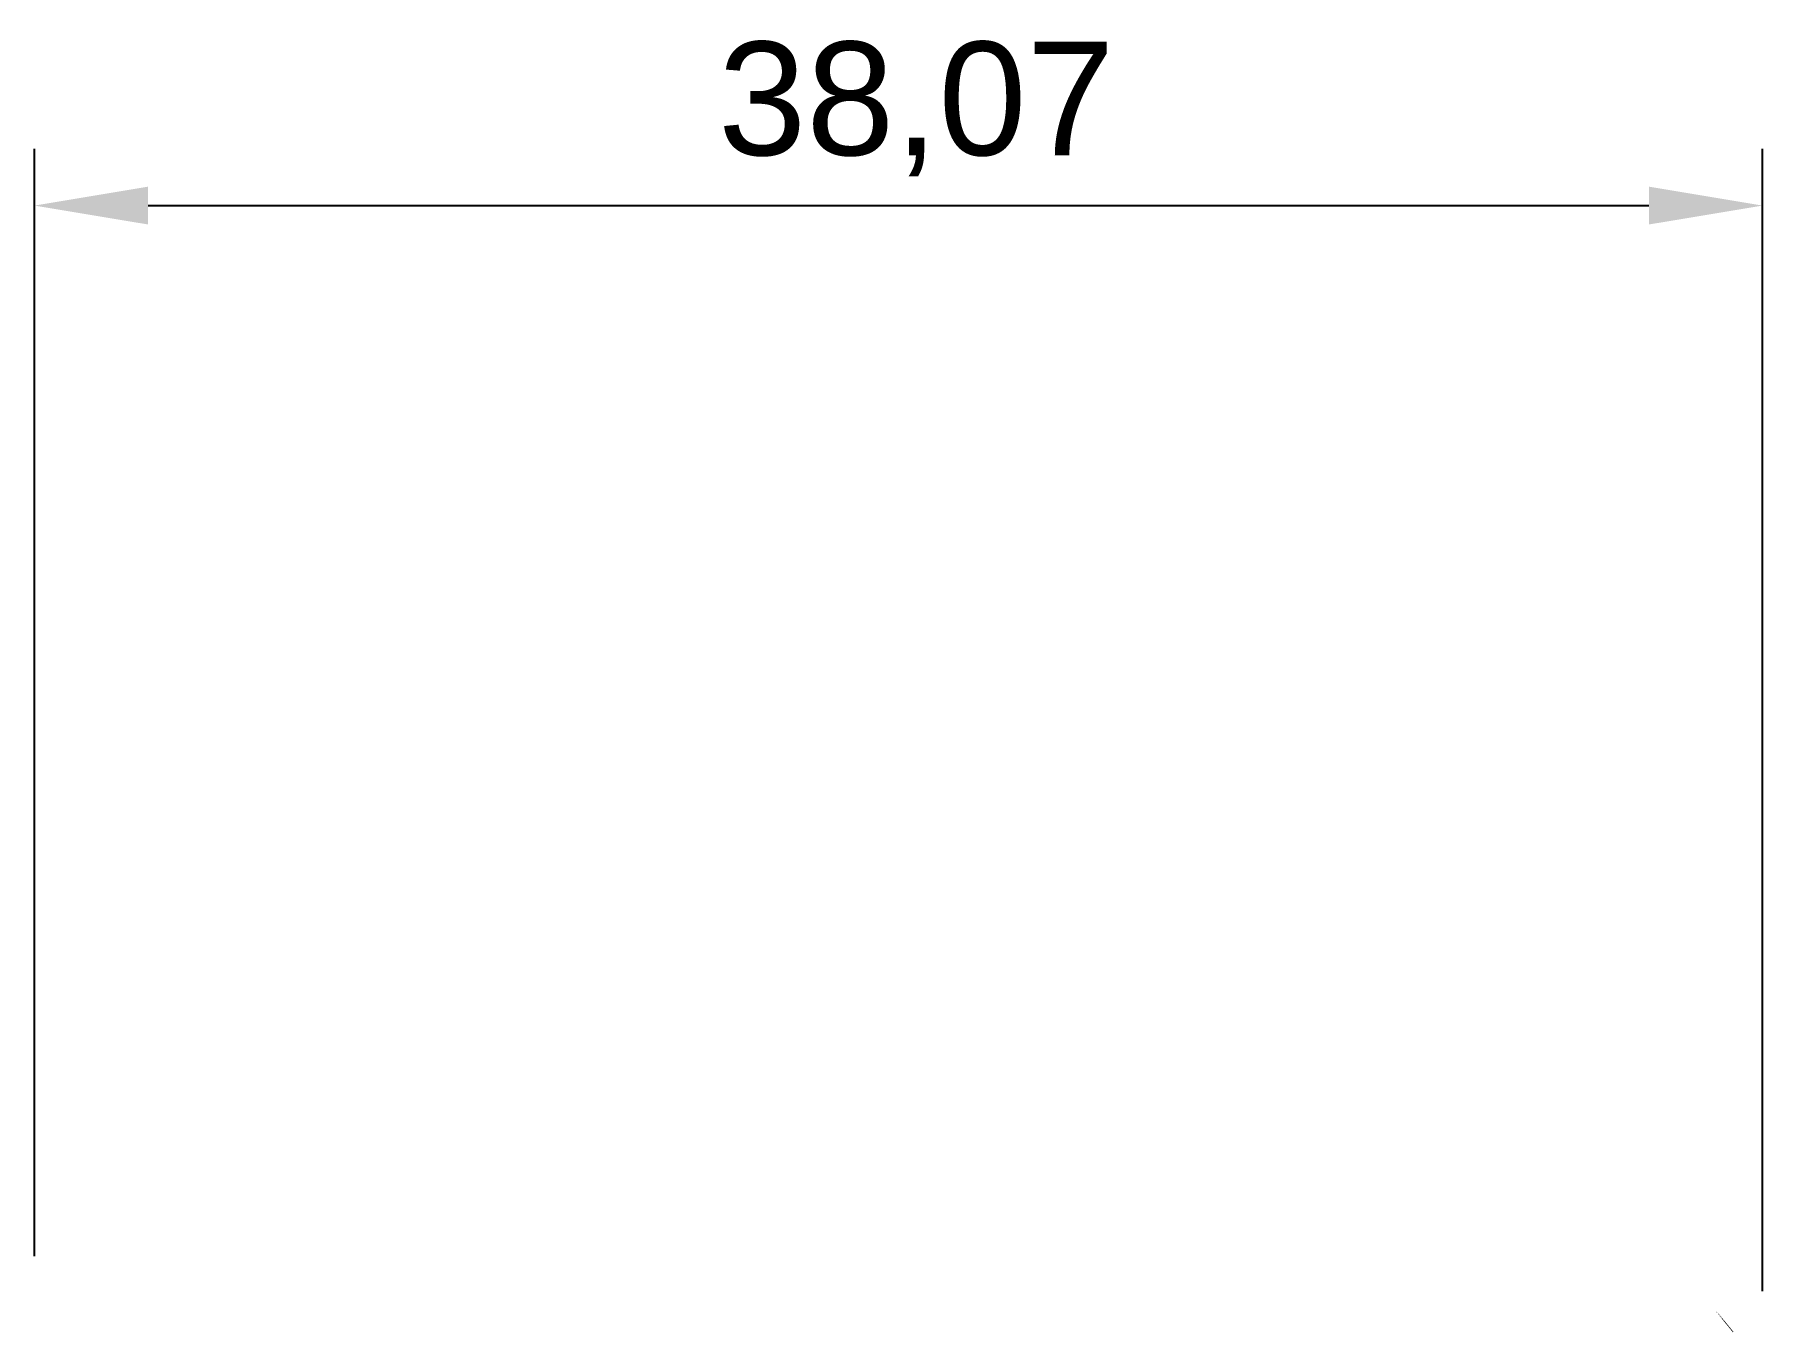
# Model space of a CAD drawing. Header units: millimetres. Extents: x -32.6 to 5.4, y 2.9 to 31.5.
import ezdxf

# ---------------------------------------------------------------- set-up
doc = ezdxf.new("R2010")
doc.units = ezdxf.units.MM
doc.styles.get("Standard").update_dxf_attribs({"font": 'arial.ttf'})
doc.dimstyles.new('ISO-25', dxfattribs={"dimtxt": 2.5, "dimasz": 2.5, "dimexe": 1.25, "dimexo": 0.625, "dimtad": 1, "dimtxsty": 'Standard', "dimcen": 2.5, "dimadec": 0, "dimazin": 0, "dimtfac": 1, "dimtmove": 0, "dimatfit": 3, "dimfxl": 1, "dimarcsym": 0})

# ---------------------------------------------------------------- blocks, each defined once
blk = doc.blocks.new('*D2')
at = {"color": 0, "lineweight": -2, "transparency": 16777216}
for p, q in [((-32.643, 4.556), (-32.643, 28.955)), ((5.424, 3.791), (5.424, 28.955)), ((-30.143, 27.705), (2.924, 27.705))]:
    blk.add_line(p, q, dxfattribs=at)
at = {"color": 0, "transparency": 16777216}
for points in [[(-30.143, 28.122), (-30.143, 27.289), (-32.643, 27.705)], [(2.924, 28.122), (2.924, 27.289), (5.424, 27.705)]]:
    blk.add_solid(points, dxfattribs=at)
at = {"layer": 'Defpoints', "color": 0, "transparency": 16777216}
for p in [(5.424, 27.705), (-32.643, 3.931), (5.424, 3.166)]:
    blk.add_point(p, dxfattribs=at)
at = {"color": 0, "transparency": 16777216, "insert": (-13.215, 29.833), "char_height": 2.5, "attachment_point": 5}
blk.add_mtext('38,07', dxfattribs=at)

msp = doc.modelspace()

# ---------------------------------------------------------------- linework, layer by layer
at = {"color": 0}
msp.add_lwpolyline([(4.378, 3.379, 0.0158, 0.0158, 0), (4.779, 2.887, 0.0158, 0.0158, 0), (4.378, 3.379, 0.0158, 0.0158, 0)], format="xyseb", close=True, dxfattribs=at)

# ---------------------------------------------------------------- dimensions: what is measured, and where the dimension line sits
dim = msp.add_linear_dim(base=(5.424, 27.705), p1=(-32.643, 3.931), p2=(5.424, 3.166), dimstyle='ISO-25')
dim.commit()
dim.dimension.update_dxf_attribs({"geometry": '*D2', "text_midpoint": (-13.215, 27.705), "dimtype": 160})

doc.saveas('drawing.dxf')
